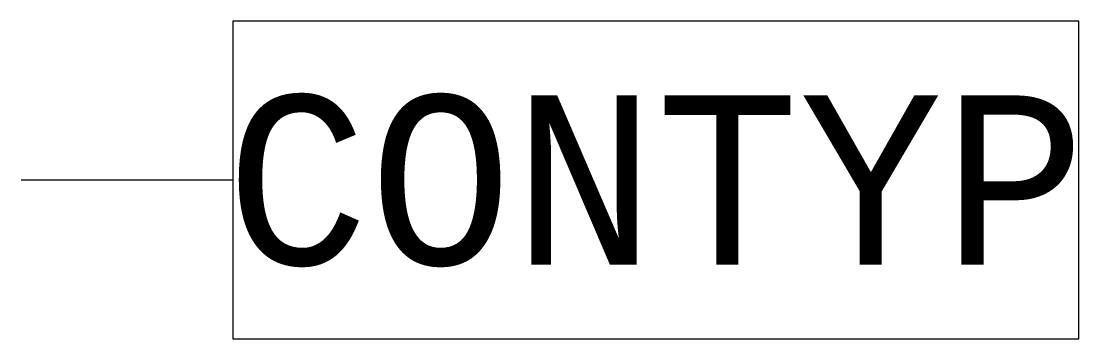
# Model space of a CAD drawing. Header units: millimetres. Extents: x -12.5 to 0, y -1.9 to 1.9.
import ezdxf
from ezdxf.enums import TextEntityAlignment as Align

# ---------------------------------------------------------------- set-up
doc = ezdxf.new("R2010")
doc.units = ezdxf.units.MM
doc.header["$LTSCALE"] = 0.5
doc.header["$MEASUREMENT"] = 0
for name, color, linetype in [('AV-CABL', 4, 'CONTINUOUS'), ('AV-CONN', 105, 'CONTINUOUS'), ('AV-TEXT', 50, 'CONTINUOUS')]:
    doc.layers.add(name, color=color, linetype=linetype)
doc.styles.add('CURT STANDARD', font='consola.ttf')

msp = doc.modelspace()

# ---------------------------------------------------------------- linework, layer by layer
at = {"layer": 'AV-CABL'}
msp.add_line((-10, 0), (-12.5, 0), dxfattribs=at)
at = {"layer": 'AV-CONN'}
msp.add_lwpolyline([(0, 1.875), (-10, 1.875), (-10, -1.875), (0, -1.875)], close=True, dxfattribs=at)

# ---------------------------------------------------------------- texts
at = {"layer": 'AV-TEXT', "style": 'CURT STANDARD'}
msp.add_attdef('CONTYP', text='???', height=2, dxfattribs=at).set_placement((-5, 0), align=Align.MIDDLE)

doc.saveas('drawing.dxf')
